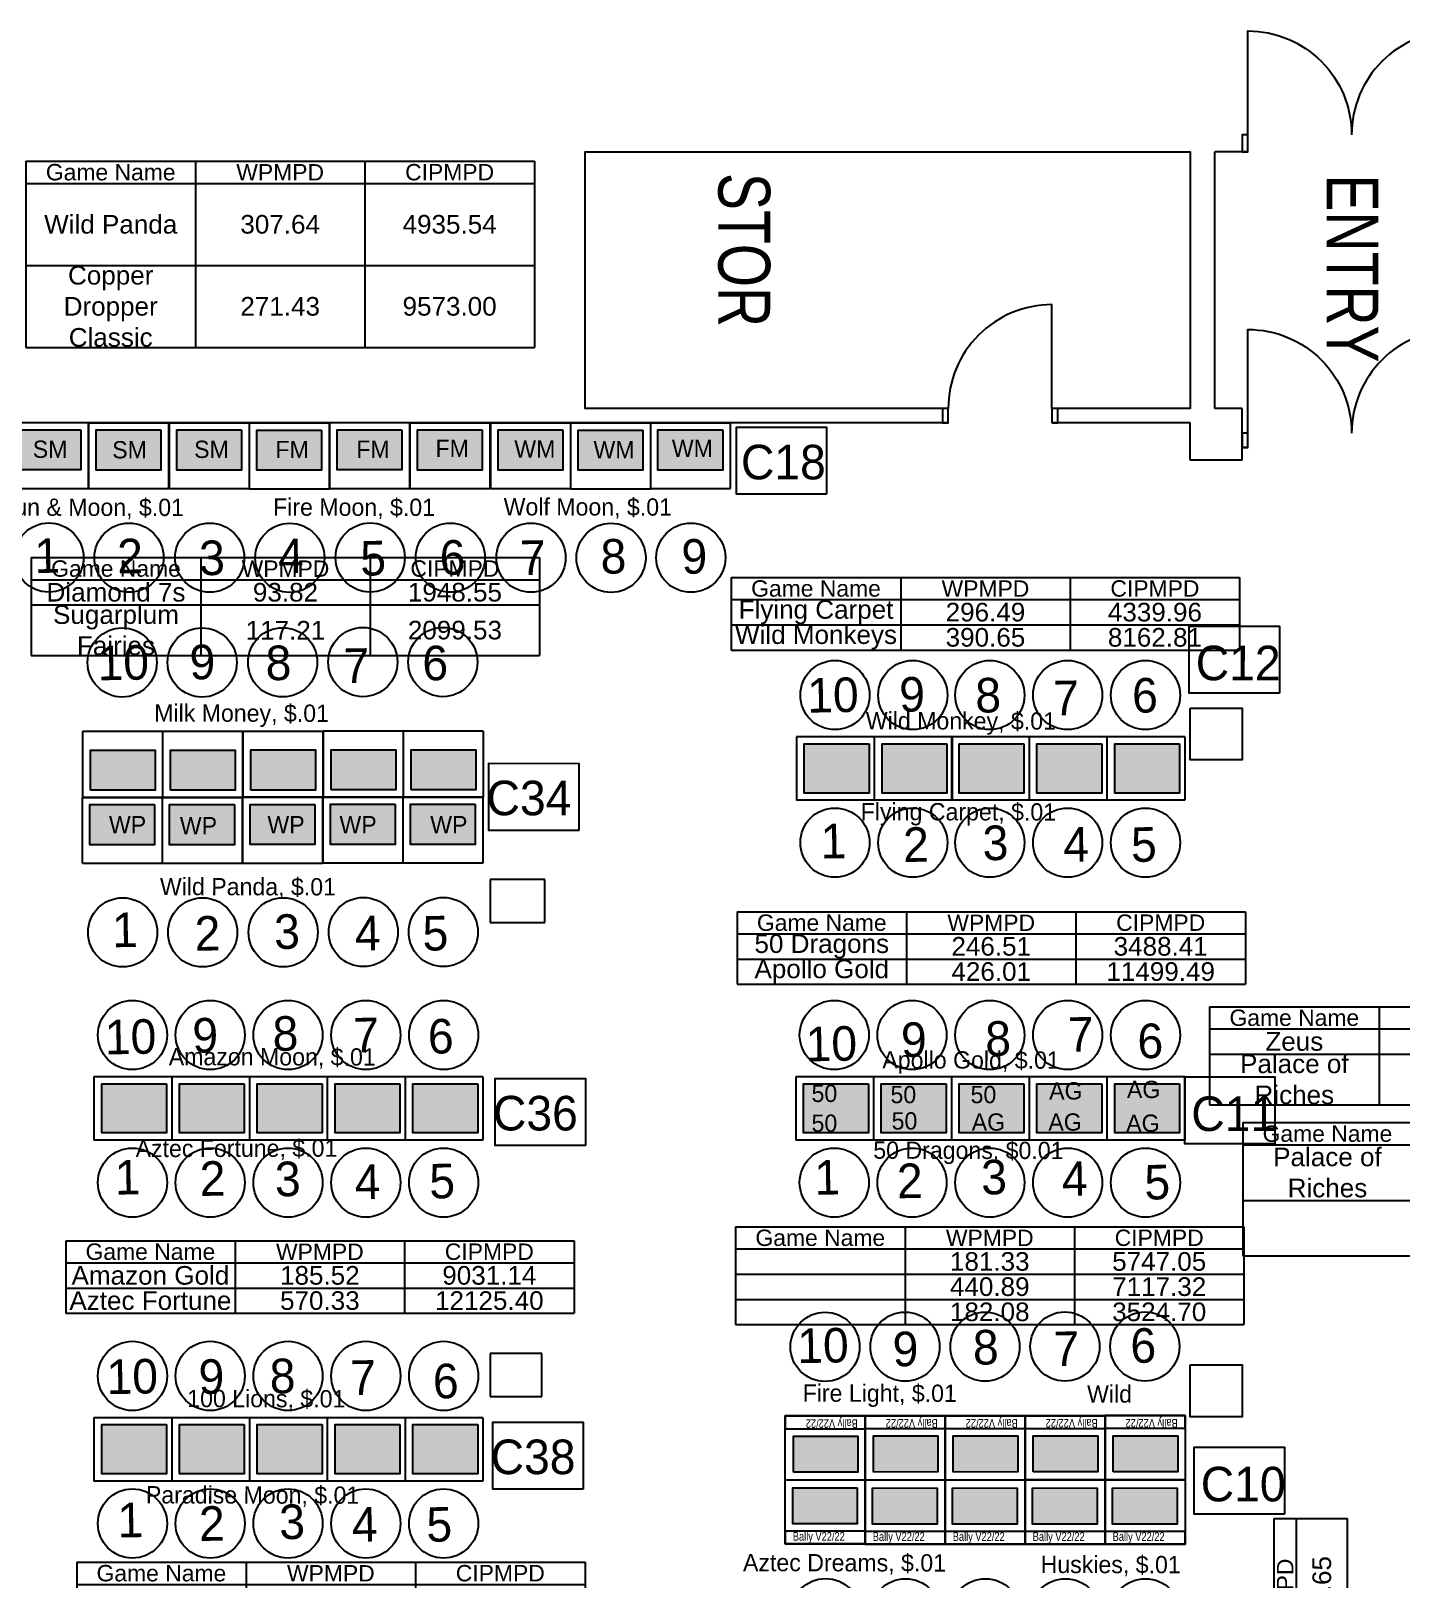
# Model space of a CAD drawing. Header units: inches. Extents: x 3213 to 10275, y -3570 to -435.
# Drawn here: x 9282 to 9758, y -986 to -449 of the extents above; entities that cross this region are included whole.
import ezdxf
from ezdxf.enums import TextEntityAlignment as Align

# ---------------------------------------------------------------- set-up
doc = ezdxf.new("R2010")
doc.units = ezdxf.units.IN
doc.header["$LTSCALE"] = 24
doc.header["$MEASUREMENT"] = 0
doc.linetypes.add('HIDDEN', pattern=[0.375, 0.25, -0.125])
for name, color, linetype in [('00 Bally Slots', 9, 'Continuous'), ('00 Bank', 7, 'Continuous'), ('00 PT Enrollment', 7, 'Continuous'), ('00 Themes', 7, 'Continuous'), ('EXT  INWALL', 3, 'Continuous'), ('F1  CLG', 15, 'HIDDEN'), ('F1  DIM', 4, 'Continuous'), ('F1  DOORS', 1, 'Continuous'), ('F1  WALL', 3, 'Continuous')]:
    doc.layers.add(name, color=color, linetype=linetype)
doc.styles.add('ARCHSTYL', font='HAND.SHX', dxfattribs={"width": 0.8})
doc.styles.add('HAND', font='Hand.shx', dxfattribs={"width": 0.8, "height": 0.5})

# ---------------------------------------------------------------- blocks, each defined once
blk = doc.blocks.new('Bally Slimline')
at = {"linetype": 'ByBlock', "lineweight": -3}
h = blk.add_hatch(color=0, dxfattribs=at)
h.dxf.hatch_style = 1
h.set_gradient(color1=(102, 0, 204), tint=0.32, name='CYLINDER')
h.paths.add_polyline_path([(19.49, 25.05), (2.39, 25.05), (2.39, 2.55), (19.49, 2.55)])
at = {"color": 192, "linetype": 'ByBlock', "lineweight": -3}
blk.add_lwpolyline([(2.39, 25.05), (19.49, 25.05), (19.49, 2.55), (2.39, 2.55)], close=True, dxfattribs=at)
at = {"layer": '00 Bally Slots', "color": 90, "lineweight": -3}
for p, q in [((0, 26.86), (22, 26.86)), ((0, 26.86), (0, -0.14)), ((22, 26.86), (22, -0.14)), ((0, -0.14), (22, -0.14))]:
    blk.add_line(p, q, dxfattribs=at)
at = {"layer": '00 Bally Slots', "color": 90}
for centre in [(-14.51, 13.22), (36.72, 13.22)]:
    blk.add_circle(centre, 12.01, dxfattribs=at)
blk = doc.blocks.new('SDG V22-22')
at = {"linetype": 'ByBlock', "lineweight": -3}
h = blk.add_hatch(color=0, dxfattribs=at)
h.dxf.hatch_style = 1
h.set_gradient(color1=(0, 0, 255), color2=(255, 255, 0), tint=1, name='INVSPHERICAL')
h.paths.add_polyline_path([(12.51, 24.95), (-0.03, 24.95), (0.01, 2.56), (12.51, 2.56)])
at = {"color": 192, "linetype": 'ByBlock', "lineweight": -3}
blk.add_lwpolyline([(-0.03, 24.95), (12.51, 24.95), (12.51, 2.56), (0.01, 2.56)], close=True, dxfattribs=at)
at = {"layer": '00 Bally Slots', "color": 5, "linetype": 'ByBlock', "lineweight": -3}
for points in [[(-2.8, 27.75), (19.5, 27.75), (19.5, 0), (-2.8, 0)], [(19.5, 27.75), (15.1, 27.75), (15.1, 0), (19.5, 0)]]:
    blk.add_lwpolyline(points, close=True, dxfattribs=at)
at = {"layer": '00 Bally Slots', "color": 5}
blk.add_circle((43.49, 13.96), 12.01, dxfattribs=at)
at = {"layer": '00 Bally Slots', "color": 7, "linetype": 'ByBlock', "lineweight": -3, "insert": (15.35, 2.61), "char_height": 3, "attachment_point": 1, "rotation": 90, "style": 'HAND'}
blk.add_mtext('Bally V22/22', dxfattribs=at)
blk = doc.blocks.new('*T355')
at = {"layer": '00 Themes', "linetype": 'ByBlock', "lineweight": -2, "transparency": 16777216}
for p, q in [((0, 0), (176.43, 0)), ((0, 0), (0, -25.19)), ((176.43, 0), (176.43, -25.19)), ((0, -25.19), (176.43, -25.19))]:
    blk.add_line(p, q, dxfattribs=at)
at = {"layer": '00 Themes', "color": 0, "linetype": 'ByBlock', "lineweight": -2, "transparency": 16777216}
for p, q in [((58.81, 0), (58.81, -25.19)), ((117.62, 0), (117.62, -25.19)), ((0, -7.7), (176.43, -7.7)), ((0, -16.44), (176.43, -16.44))]:
    blk.add_line(p, q, dxfattribs=at)
at = {"layer": '00 Themes', "color": 0, "lineweight": -3, "transparency": 16777216, "width": 58.689, "attachment_point": 5}
for s, insert, char_height in [('{\\fArial|b0|i0|c0;Game Name', (29.4, -3.85), 5.6858), ('{\\fArial|b0|i0|c0;WPMPD', (88.21, -3.85), 5.6858), ('{\\fArial|b0|i0|c0;CIPMPD', (147.02, -3.85), 5.6858), ('{\\fArial|b0|i0|c0;Amazon Gold', (29.4, -12.07), 6.467), ('{\\fArial|b0|i0|c0;\\c255;185.52 ', (88.21, -12.07), 6.467), ('{\\fArial|b0|i0|c0;\\c65280;9031.14 ', (147.02, -12.07), 6.467), ('{\\fArial|b0|i0|c0;Aztec Fortune', (29.4, -20.82), 6.467), ('{\\fArial|b0|i0|c0;\\c65280;570.33 ', (88.21, -20.82), 6.467), ('{\\fArial|b0|i0|c0;\\c65280;12125.40 ', (147.02, -20.82), 6.467)]:
    blk.add_mtext(s, dxfattribs=dict(at, insert=insert, char_height=char_height))
blk = doc.blocks.new('*T356')
at = {"layer": '00 Themes', "linetype": 'ByBlock', "lineweight": -2, "transparency": 16777216}
for p, q in [((0, 0), (176.43, 0)), ((0, 0), (0, -25.19)), ((176.43, 0), (176.43, -25.19)), ((0, -25.19), (176.43, -25.19))]:
    blk.add_line(p, q, dxfattribs=at)
at = {"layer": '00 Themes', "color": 0, "linetype": 'ByBlock', "lineweight": -2, "transparency": 16777216}
for p, q in [((58.81, 0), (58.81, -25.19)), ((117.62, 0), (117.62, -25.19)), ((0, -7.7), (176.43, -7.7)), ((0, -16.44), (176.43, -16.44))]:
    blk.add_line(p, q, dxfattribs=at)
at = {"layer": '00 Themes', "color": 0, "lineweight": -3, "transparency": 16777216, "width": 58.689, "attachment_point": 5}
for s, insert, char_height in [('{\\fArial|b0|i0|c0;Game Name', (29.4, -3.85), 5.6858), ('{\\fArial|b0|i0|c0;WPMPD', (88.21, -3.85), 5.6858), ('{\\fArial|b0|i0|c0;CIPMPD', (147.02, -3.85), 5.6858), ('{\\fArial|b0|i0|c0;50 Dragons', (29.4, -12.07), 6.467), ('{\\fArial|b0|i0|c0;\\c52479;246.51 ', (88.21, -12.07), 6.467), ('{\\fArial|b0|i0|c0;\\c255;3488.41 ', (147.02, -12.07), 6.467), ('{\\fArial|b0|i0|c0;Apollo Gold', (29.4, -20.82), 6.467), ('{\\fArial|b0|i0|c0;\\c65280;426.01 ', (88.21, -20.82), 6.467), ('{\\fArial|b0|i0|c0;\\c65280;11499.49 ', (147.02, -20.82), 6.467)]:
    blk.add_mtext(s, dxfattribs=dict(at, insert=insert, char_height=char_height))
blk = doc.blocks.new('*T357')
at = {"layer": '00 Themes', "linetype": 'ByBlock', "lineweight": -2, "transparency": 16777216}
for p, q in [((0, 0), (176.43, 0)), ((0, 0), (0, -42.64)), ((176.43, 0), (176.43, -42.64)), ((0, -42.64), (176.43, -42.64))]:
    blk.add_line(p, q, dxfattribs=at)
at = {"layer": '00 Themes', "color": 0, "linetype": 'ByBlock', "lineweight": -2, "transparency": 16777216}
for p, q in [((58.81, 0), (58.81, -42.64)), ((117.62, 0), (117.62, -42.64)), ((0, -7.7), (176.43, -7.7)), ((0, -25.17), (176.43, -25.17))]:
    blk.add_line(p, q, dxfattribs=at)
at = {"layer": '00 Themes', "color": 0, "lineweight": -3, "transparency": 16777216, "width": 58.689, "attachment_point": 5}
for s, insert, char_height in [('{\\fArial|b0|i0|c0;Game Name', (29.4, -3.85), 5.6858), ('{\\fArial|b0|i0|c0;WPMPD', (88.21, -3.85), 5.6858), ('{\\fArial|b0|i0|c0;CIPMPD', (147.02, -3.85), 5.6858), ('{\\fArial|b0|i0|c0;100 Lions', (29.4, -16.44), 6.467), ('{\\fArial|b0|i0|c0;\\c65280;402.55 ', (88.21, -16.44), 6.467), ('{\\fArial|b0|i0|c0;\\c65280;6966.79 ', (147.02, -16.44), 6.467), ('{\\fArial|b0|i0|c0;Paradise Moon', (29.4, -33.91), 6.467), ('{\\fArial|b0|i0|c0;\\c65280;316.56 ', (88.21, -33.91), 6.467), ('{\\fArial|b0|i0|c0;\\c65280;8242.30 ', (147.02, -33.91), 6.467)]:
    blk.add_mtext(s, dxfattribs=dict(at, insert=insert, char_height=char_height))
blk = doc.blocks.new('*T358')
at = {"layer": '00 Themes', "linetype": 'ByBlock', "lineweight": -2, "transparency": 16777216}
for p, q in [((0, 0), (176.43, 0)), ((0, 0), (0, -33.93)), ((176.43, 0), (176.43, -33.93)), ((0, -33.93), (176.43, -33.93))]:
    blk.add_line(p, q, dxfattribs=at)
at = {"layer": '00 Themes', "color": 0, "linetype": 'ByBlock', "lineweight": -2, "transparency": 16777216}
for p, q in [((58.81, 0), (58.81, -33.93)), ((117.62, 0), (117.62, -33.93)), ((0, -7.7), (176.43, -7.7)), ((0, -16.44), (176.43, -16.44)), ((0, -25.19), (176.43, -25.19))]:
    blk.add_line(p, q, dxfattribs=at)
at = {"layer": '00 Themes', "color": 0, "lineweight": -3, "transparency": 16777216, "width": 58.689, "attachment_point": 5}
for s, insert, char_height in [('{\\fArial|b0|i0|c0;Game Name', (29.4, -3.85), 5.6858), ('{\\fArial|b0|i0|c0;WPMPD', (88.21, -3.85), 5.6858), ('{\\fArial|b0|i0|c0;CIPMPD', (147.02, -3.85), 5.6858), ('{\\fArial|b0|i0|c0;\\c255;181.33 ', (88.21, -12.07), 6.467), ('{\\fArial|b0|i0|c0;\\c52479;5747.05 ', (147.02, -12.07), 6.467), ('{\\fArial|b0|i0|c0;', (29.4, -12.07), 6.467), ('{\\fArial|b0|i0|c0;', (29.4, -20.82), 6.467), ('{\\fArial|b0|i0|c0;\\c65280;440.89 ', (88.21, -20.82), 6.467), ('{\\fArial|b0|i0|c0;\\c65280;7117.32 ', (147.02, -20.82), 6.467), ('{\\fArial|b0|i0|c0;\\c255;182.08 ', (88.21, -29.56), 6.467), ('{\\fArial|b0|i0|c0;\\c255;3524.70 ', (147.02, -29.56), 6.467), ('{\\fArial|b0|i0|c0;', (29.4, -29.56), 6.467)]:
    blk.add_mtext(s, dxfattribs=dict(at, insert=insert, char_height=char_height))
blk = doc.blocks.new('*T359')
at = {"layer": '00 Themes', "linetype": 'ByBlock', "lineweight": -2, "transparency": 16777216}
for p, q in [((0, 0), (176.43, 0)), ((0, 0), (0, -25.19)), ((176.43, 0), (176.43, -25.19)), ((0, -25.19), (176.43, -25.19))]:
    blk.add_line(p, q, dxfattribs=at)
at = {"layer": '00 Themes', "color": 0, "linetype": 'ByBlock', "lineweight": -2, "transparency": 16777216}
for p, q in [((58.81, 0), (58.81, -25.19)), ((117.62, 0), (117.62, -25.19)), ((0, -7.7), (176.43, -7.7)), ((0, -16.44), (176.43, -16.44))]:
    blk.add_line(p, q, dxfattribs=at)
at = {"layer": '00 Themes', "color": 0, "lineweight": -3, "transparency": 16777216, "width": 58.689, "attachment_point": 5}
for s, insert, char_height in [('{\\fArial|b0|i0|c0;Game Name', (29.4, -3.85), 5.6858), ('{\\fArial|b0|i0|c0;WPMPD', (88.21, -3.85), 5.6858), ('{\\fArial|b0|i0|c0;CIPMPD', (147.02, -3.85), 5.6858), ('{\\fArial|b0|i0|c0;Flying Carpet', (29.4, -12.07), 6.467), ('{\\fArial|b0|i0|c0;\\c52479;296.49 ', (88.21, -12.07), 6.467), ('{\\fArial|b0|i0|c0;\\c255;4339.96 ', (147.02, -12.07), 6.467), ('{\\fArial|b0|i0|c0;Wild Monkeys', (29.4, -20.82), 6.467), ('{\\fArial|b0|i0|c0;\\c65280;390.65 ', (88.21, -20.82), 6.467), ('{\\fArial|b0|i0|c0;\\c65280;8162.81 ', (147.02, -20.82), 6.467)]:
    blk.add_mtext(s, dxfattribs=dict(at, insert=insert, char_height=char_height))
blk = doc.blocks.new('*T360')
at = {"layer": '00 Themes', "linetype": 'ByBlock', "lineweight": -2, "transparency": 16777216}
for p, q in [((0, 0), (0, 176.43)), ((0, 176.43), (25.4, 176.43)), ((25.4, 0), (25.4, 176.43)), ((0, 0), (25.4, 0))]:
    blk.add_line(p, q, dxfattribs=at)
at = {"layer": '00 Themes', "color": 0, "linetype": 'ByBlock', "lineweight": -2, "transparency": 16777216}
for p, q in [((7.7, 0), (7.7, 176.43)), ((0, 117.62), (25.4, 117.62)), ((0, 58.81), (25.4, 58.81))]:
    blk.add_line(p, q, dxfattribs=at)
at = {"layer": '00 Themes', "color": 0, "lineweight": -3, "transparency": 16777216, "width": 58.689, "attachment_point": 5, "rotation": 90}
for s, insert, char_height in [('{\\fArial|b0|i0|c0;CIPMPD', (3.85, 147.02), 5.6858), ('{\\fArial|b0|i0|c0;\\c255;5228.65 ', (16.55, 147.02), 6.467), ('{\\fArial|b0|i0|c0;WPMPD', (3.85, 88.21), 5.6858), ('{\\fArial|b0|i0|c0;\\c65280;310.97 ', (16.55, 88.21), 6.467), ('{\\fArial|b0|i0|c0;Game Name', (3.85, 29.4), 5.6858), ('{\\fArial|b0|i0|c0;Grand Monarch', (16.55, 29.4), 6.467)]:
    blk.add_mtext(s, dxfattribs=dict(at, insert=insert, char_height=char_height))
blk = doc.blocks.new('*T377')
at = {"layer": '00 Themes', "linetype": 'ByBlock', "lineweight": -2, "transparency": 16777216}
for p, q in [((0, 0), (176.43, 0)), ((0, 0), (0, -64.65)), ((176.43, 0), (176.43, -64.65)), ((0, -64.65), (176.43, -64.65))]:
    blk.add_line(p, q, dxfattribs=at)
at = {"layer": '00 Themes', "color": 0, "linetype": 'ByBlock', "lineweight": -2, "transparency": 16777216}
for p, q in [((58.81, 0), (58.81, -64.65)), ((117.62, 0), (117.62, -64.65)), ((0, -7.7), (176.43, -7.7)), ((0, -36.18), (176.43, -36.18))]:
    blk.add_line(p, q, dxfattribs=at)
at = {"layer": '00 Themes', "color": 0, "lineweight": -3, "transparency": 16777216, "width": 58.689, "attachment_point": 5}
for s, insert, char_height in [('{\\fArial|b0|i0|c0;Game Name', (29.4, -3.85), 5.6858), ('{\\fArial|b0|i0|c0;WPMPD', (88.21, -3.85), 5.6858), ('{\\fArial|b0|i0|c0;CIPMPD', (147.02, -3.85), 5.6858), ('{\\fArial|b0|i0|c0;Wild Panda', (29.4, -21.94), 6.467), ('{\\fArial|b0|i0|c0;\\c65280;307.64 ', (88.21, -21.94), 6.467), ('{\\fArial|b0|i0|c0;\\c255;4935.54 ', (147.02, -21.94), 6.467), ('{\\fArial|b0|i0|c0;Copper Dropper Classic', (29.4, -50.41), 6.467), ('{\\fArial|b0|i0|c0;\\c52479;271.43 ', (88.21, -50.41), 6.467), ('{\\fArial|b0|i0|c0;\\c65280;9573.00 ', (147.02, -50.41), 6.467)]:
    blk.add_mtext(s, dxfattribs=dict(at, insert=insert, char_height=char_height))
blk = doc.blocks.new('SDG M-9000')
at = {"linetype": 'ByBlock', "lineweight": -3}
h = blk.add_hatch(color=0, dxfattribs=at)
h.dxf.hatch_style = 1
h.set_gradient(color1=(102, 0, 204), tint=0.32, name='CYLINDER')
h.paths.add_polyline_path([(16.43, 24.99), (2.51, 24.99), (2.51, 2.52), (16.43, 2.52)])
at = {"color": 192, "linetype": 'ByBlock', "lineweight": -3}
blk.add_lwpolyline([(2.51, 24.99), (16.43, 24.99), (16.43, 2.52), (2.51, 2.52)], close=True, dxfattribs=at)
at = {"layer": '00 Bally Slots', "color": 192, "ltscale": 25}
for p, q in [((22.86, 27.75), (0, 27.75)), ((0, 0), (0, 27.75)), ((22.86, 0), (22.86, 27.75)), ((22.86, 0), (0, 0))]:
    blk.add_line(p, q, dxfattribs=at)
at = {"layer": '00 Bally Slots', "color": 192}
blk.add_circle((46.85, 13.96), 12.01, dxfattribs=at)
blk = doc.blocks.new('*T432')
at = {"layer": '00 Themes', "linetype": 'ByBlock', "lineweight": -2, "transparency": 16777216}
for p, q in [((0, 0), (176.43, 0)), ((0, 0), (0, -34.03)), ((176.43, 0), (176.43, -34.03)), ((0, -34.03), (176.43, -34.03))]:
    blk.add_line(p, q, dxfattribs=at)
at = {"layer": '00 Themes', "color": 0, "linetype": 'ByBlock', "lineweight": -2, "transparency": 16777216}
for p, q in [((58.81, 0), (58.81, -34.03)), ((117.62, 0), (117.62, -34.03)), ((0, -7.7), (176.43, -7.7)), ((0, -16.44), (176.43, -16.44))]:
    blk.add_line(p, q, dxfattribs=at)
at = {"layer": '00 Themes', "color": 0, "lineweight": -3, "transparency": 16777216, "width": 58.689, "attachment_point": 5}
for s, insert, char_height in [('{\\fArial|b0|i0|c0;Game Name', (29.4, -3.85), 5.6858), ('{\\fArial|b0|i0|c0;WPMPD', (88.21, -3.85), 5.6858), ('{\\fArial|b0|i0|c0;CIPMPD', (147.02, -3.85), 5.6858), ('{\\fArial|b0|i0|c0;Diamond 7s', (29.4, -12.07), 6.467), ('{\\fArial|b0|i0|c0;\\c255;93.82 ', (88.21, -12.07), 6.467), ('{\\fArial|b0|i0|c0;\\c255;1948.55 ', (147.02, -12.07), 6.467), ('{\\fArial|b0|i0|c0;Sugarplum Fairies', (29.4, -25.23), 6.467), ('{\\fArial|b0|i0|c0;\\c255;117.21 ', (88.21, -25.23), 6.467), ('{\\fArial|b0|i0|c0;\\c255;2099.53 ', (147.02, -25.23), 6.467)]:
    blk.add_mtext(s, dxfattribs=dict(at, insert=insert, char_height=char_height))
blk = doc.blocks.new('*T456')
at = {"layer": '00 Themes', "linetype": 'ByBlock', "lineweight": -2, "transparency": 16777216}
for p, q in [((0, 0), (176.43, 0)), ((0, 0), (0, -46.23)), ((176.43, 0), (176.43, -46.23)), ((0, -46.23), (176.43, -46.23))]:
    blk.add_line(p, q, dxfattribs=at)
at = {"layer": '00 Themes', "color": 0, "linetype": 'ByBlock', "lineweight": -2, "transparency": 16777216}
for p, q in [((58.81, 0), (58.81, -46.23)), ((117.62, 0), (117.62, -46.23)), ((0, -7.7), (176.43, -7.7)), ((0, -26.97), (176.43, -26.97))]:
    blk.add_line(p, q, dxfattribs=at)
at = {"layer": '00 Themes', "color": 0, "lineweight": -3, "transparency": 16777216, "width": 58.689, "attachment_point": 5}
for s, insert, char_height in [('{\\fArial|b0|i0|c0;Game Name', (29.4, -3.85), 5.6858), ('{\\fArial|b0|i0|c0;WPMPD', (88.21, -3.85), 5.6858), ('{\\fArial|b0|i0|c0;CIPMPD', (147.02, -3.85), 5.6858), ('{\\fArial|b0|i0|c0;Palace of Riches', (29.4, -17.33), 6.467), ('{\\fArial|b0|i0|c0;\\c65280;360.20 ', (88.21, -17.33), 6.467), ('{\\fArial|b0|i0|c0;\\c255;4486.99 ', (147.02, -17.33), 6.467), ('{\\fArial|b0|i0|c0;', (29.4, -36.6), 6.467), ('{\\fArial|b0|i0|c0;\\c255;192.18 ', (88.21, -36.6), 6.467), ('{\\fArial|b0|i0|c0;\\c255;3866.98 ', (147.02, -36.6), 6.467)]:
    blk.add_mtext(s, dxfattribs=dict(at, insert=insert, char_height=char_height))
blk = doc.blocks.new('*T472')
at = {"layer": '00 Themes', "linetype": 'ByBlock', "lineweight": -2, "transparency": 16777216}
for p, q in [((0, 0), (176.43, 0)), ((0, 0), (0, -34.03)), ((176.43, 0), (176.43, -34.03)), ((0, -34.03), (176.43, -34.03))]:
    blk.add_line(p, q, dxfattribs=at)
at = {"layer": '00 Themes', "color": 0, "linetype": 'ByBlock', "lineweight": -2, "transparency": 16777216}
for p, q in [((58.81, 0), (58.81, -34.03)), ((117.62, 0), (117.62, -34.03)), ((0, -7.7), (176.43, -7.7)), ((0, -16.44), (176.43, -16.44))]:
    blk.add_line(p, q, dxfattribs=at)
at = {"layer": '00 Themes', "color": 0, "lineweight": -3, "transparency": 16777216, "width": 58.689, "attachment_point": 5}
for s, insert, char_height in [('{\\fArial|b0|i0|c0;Game Name', (29.4, -3.85), 5.6858), ('{\\fArial|b0|i0|c0;WPMPD', (88.21, -3.85), 5.6858), ('{\\fArial|b0|i0|c0;CIPMPD', (147.02, -3.85), 5.6858), ('{\\fArial|b0|i0|c0;Zeus', (29.4, -12.07), 6.467), ('{\\fArial|b0|i0|c0;\\c65280;422.00 ', (88.21, -12.07), 6.467), ('{\\fArial|b0|i0|c0;\\c52479;5847.36 ', (147.02, -12.07), 6.467), ('{\\fArial|b0|i0|c0;Palace of Riches', (29.4, -25.23), 6.467), ('{\\fArial|b0|i0|c0;\\c255;169.01 ', (88.21, -25.23), 6.467), ('{\\fArial|b0|i0|c0;\\c255;4323.03 ', (147.02, -25.23), 6.467)]:
    blk.add_mtext(s, dxfattribs=dict(at, insert=insert, char_height=char_height))
blk = doc.blocks.new('Bally V22')
at = {"linetype": 'ByBlock', "lineweight": -3}
h = blk.add_hatch(color=0, dxfattribs=at)
h.dxf.hatch_style = 1
h.set_gradient(color1=(255, 63, 0), tint=0.32)
h.paths.add_polyline_path([(16.43, 24.99), (2.51, 24.99), (2.51, 2.52), (16.43, 2.52)])
at = {"color": 192, "linetype": 'ByBlock', "lineweight": -3}
blk.add_lwpolyline([(2.51, 24.99), (16.43, 24.99), (16.43, 2.52), (2.51, 2.52)], close=True, dxfattribs=at)
at = {"layer": '00 Bally Slots', "color": 192, "ltscale": 25}
for p, q in [((22.86, 27.75), (0, 27.75)), ((0, 0), (0, 27.75)), ((22.86, 0), (22.86, 27.75)), ((22.86, 0), (0, 0))]:
    blk.add_line(p, q, dxfattribs=at)
at = {"layer": '00 Bally Slots', "color": 192}
blk.add_circle((46.85, 13.96), 12.01, dxfattribs=at)

msp = doc.modelspace()

# ---------------------------------------------------------------- linework, layer by layer
at = {"layer": '00 Bank'}
for points in [[(9558.26, -609.39), (9526.94, -609.37), (9526.95, -586.09), (9558.26, -586.1)], [(9715.4, -678.46), (9684.09, -678.44), (9684.1, -655.16), (9715.4, -655.18)], [(9472.31, -726.1), (9441, -726.08), (9441.01, -702.8), (9472.31, -702.82)], [(9474.54, -835.51), (9443.23, -835.49), (9443.24, -812.21), (9474.54, -812.23)], [(9713.87, -834.92), (9682.55, -834.9), (9682.56, -811.62), (9713.87, -811.64)], [(9473.73, -954.79), (9442.42, -954.78), (9442.43, -931.49), (9473.73, -931.51)], [(9717.15, -963.46), (9685.84, -963.44), (9685.85, -940.16), (9717.15, -940.17)]]:
    msp.add_lwpolyline(points, close=True, dxfattribs=at)
at = {"layer": 'EXT  INWALL', "linetype": 'ByBlock', "lineweight": -3}
for p, q in [((9441.48, -743.11), (9441.48, -758.11)), ((9460.48, -743.11), (9441.48, -743.11)), ((9460.48, -758.11), (9460.48, -743.11)), ((9441.48, -758.11), (9460.48, -758.11)), ((9441.48, -907.61), (9441.48, -922.61)), ((9459.48, -907.61), (9441.48, -907.61)), ((9459.48, -922.61), (9459.48, -907.61)), ((9441.48, -922.61), (9459.48, -922.61))]:
    msp.add_line(p, q, dxfattribs=at)
at = {"layer": 'F1  CLG'}
msp.add_lwpolyline([(9704.48, -593.23), (9702.48, -593.23)], dxfattribs=at)
at = {"layer": 'F1  DOORS'}
for points in [[(9704.48, -484.61), (9704.48, -448.61, -0.414214), (9740.48, -484.61, 0)], [(9776.48, -484.61), (9776.48, -448.61, 0.414214), (9740.48, -484.61, 0)], [(9636.48, -579.61), (9636.48, -543.61, 0.414214), (9600.48, -579.61, 0)], [(9704.48, -588.23), (9704.48, -552.23, -0.414214), (9740.48, -588.23, 0)], [(9776.48, -588.23), (9776.48, -552.23, 0.414214), (9740.48, -588.23, 0)]]:
    msp.add_lwpolyline(points, format="xyb", dxfattribs=at)
for points in [[(9702.48, -490.61), (9704.48, -490.61), (9704.48, -484.61), (9702.48, -484.61)], [(9598.48, -584.61), (9600.48, -584.61), (9600.48, -579.61), (9598.48, -579.61)], [(9636.48, -584.61), (9638.48, -584.61), (9638.48, -579.61), (9636.48, -579.61)], [(9702.48, -593.23), (9704.48, -593.23), (9704.48, -588.23), (9702.48, -588.23)]]:
    msp.add_lwpolyline(points, close=True, dxfattribs=at)
at = {"layer": 'F1  WALL'}
for points in [[(9600.48, -579.61), (9474.48, -579.61), (9474.48, -490.61), (9684.48, -490.61), (9684.48, -579.61), (9636.48, -579.61)], [(9600.48, -579.61), (9474.48, -579.61), (9474.48, -490.61), (9684.48, -490.61), (9684.48, -579.61), (9636.48, -579.61)], [(9692.98, -579.61), (9692.98, -490.61)], [(9704.48, -490.61), (9692.98, -490.61)], [(9702.48, -579.61), (9692.98, -579.61)], [(9702.48, -597.61), (9702.48, -579.61)], [(9452.48, -584.61), (9214.48, -584.61)], [(9447.48, -584.61), (9250.48, -584.61)], [(9600.48, -584.61), (9452.48, -584.61)], [(9600.48, -584.61), (9452.48, -584.61)], [(9684.48, -584.61), (9636.48, -584.61)], [(9684.48, -597.61), (9684.48, -584.61)], [(9702.48, -597.61), (9684.48, -597.61)]]:
    msp.add_lwpolyline(points, dxfattribs=at)
for points in [[(9684.48, -683.61), (9702.48, -683.61), (9702.48, -701.61), (9684.48, -701.61)], [(9684.48, -911.61), (9702.48, -911.61), (9702.48, -929.61), (9684.48, -929.61)]]:
    msp.add_lwpolyline(points, close=True, dxfattribs=at)

# ---------------------------------------------------------------- block references
for name, p in [('*T377', (9280.41, -493.82)), ('*T432', (9282.25, -631.39)), ('*T359', (9525.19, -638.3)), ('*T356', (9527.19, -754.3)), ('*T472', (9691.19, -787.3)), ('*T456', (9702.69, -827.53)), ('*T358', (9526.68, -863.67)), ('*T355', (9294.19, -868.5)), ('*T360', (9713.6, -1141.31)), ('*T357', (9298, -980.09))]:
    msp.add_blockref(name, p)
at = {"layer": '00 Bally Slots', "color": 20}
for p, rotation in [((9327.75, -714.64), 90), ((9355.5, -714.64), 90), ((9383.45, -714.61), 90), ((9411.29, -714.52), 90), ((9439.04, -714.52), 90), ((9355.7, -714.61), 270), ((9383.54, -714.52), 270), ((9411.29, -714.52), 270), ((9300, -714.64), 270), ((9327.75, -714.64), 270)]:
    msp.add_blockref('SDG M-9000', p, dxfattribs=dict(at, rotation=rotation))
at = {"layer": '00 Bally Slots', "color": 192, "lineweight": -3, "rotation": 270}
for p in [(9547.95, -693.62), (9574.95, -693.62), (9601.7, -693.62), (9628.7, -693.62), (9655.7, -693.62), (9304.13, -811.62), (9331.13, -811.62), (9358.13, -811.62), (9385.13, -811.62), (9412.13, -811.62), (9547.7, -811.62), (9574.7, -811.62), (9601.7, -811.62), (9628.7, -811.62), (9655.7, -811.62), (9304.13, -929.94), (9331.13, -929.94), (9358.13, -929.94), (9385.13, -929.94), (9412.13, -929.94)]:
    msp.add_blockref('Bally Slimline', p, dxfattribs=at)
at = {"layer": '00 Bally Slots', "color": 0, "linetype": 'ByBlock', "lineweight": -3}
for p, rotation in [((9571.69, -948.84), 90), ((9599.44, -948.78), 90), ((9627.19, -948.78), 90), ((9654.94, -948.73), 90), ((9682.69, -948.7), 90), ((9543.94, -954.27), 270), ((9571.69, -954.33), 270), ((9599.44, -954.33), 270), ((9627.19, -954.33), 270), ((9654.94, -954.33), 270)]:
    msp.add_blockref('SDG V22-22', p, dxfattribs=dict(at, rotation=rotation))
at = {"layer": '00 Themes', "color": 10, "lineweight": -3, "transparency": 33554661, "rotation": 270}
for p in [(9274.41, -584.54), (9302.21, -584.59), (9330.21, -584.59), (9358.01, -584.64), (9385.91, -584.54), (9413.71, -584.59), (9441.71, -584.59), (9469.51, -584.64), (9497.21, -584.59)]:
    msp.add_blockref('Bally V22', p, dxfattribs=at)

# ---------------------------------------------------------------- texts
at = {"layer": '00 Bank'}
for s, p in [('C18', (9528.54, -604.24)), ('C12', (9686.37, -673.97)), ('C34', (9440.25, -720.83)), ('C36', (9442.48, -830.23)), ('C11', (9684.84, -830.43)), ('C38', (9441.67, -949.52)), ('C10', (9688.12, -958.97))]:
    msp.add_text(s, height=12, rotation=359.9752, dxfattribs=at).set_placement(p)
at = {"layer": '00 PT Enrollment', "style": 'ARCHSTYL'}
for s, p in [('1', (9287.89, -636.7)), ('2', (9316.64, -636.85)), ('3', (9345.06, -637.47)), ('4', (9372.43, -636.82)), ('5', (9400.99, -637.6)), ('6', (9428.54, -637.34)), ('7', (9456.42, -637.41)), ('8', (9484.39, -636.94)), ('9', (9512.47, -636.98)), ('10', (9314.27, -673.86)), ('9', (9341.73, -673.63)), ('8', (9368.13, -673.93)), ('7', (9395.19, -674.89)), ('6', (9422.54, -673.98)), ('10', (9560.57, -685.08)), ('9', (9588.03, -684.86)), ('8', (9614.43, -685.15)), ('7', (9641.5, -686.11)), ('6', (9668.85, -685.2)), ('1', (9560.74, -735.79)), ('2', (9589.39, -737)), ('3', (9616.98, -736.4)), ('4', (9644.97, -736.95)), ('5', (9668.48, -736.97)), ('1', (9314.86, -766.59)), ('2', (9343.5, -767.8)), ('3', (9371.1, -767.2)), ('4', (9399.09, -767.74)), ('5', (9422.6, -767.77)), ('10', (9316.8, -803.7)), ('9', (9342.71, -803.18)), ('8', (9370.55, -802.57)), ('7', (9398.54, -803.12)), ('6', (9424.45, -803.54)), ('10', (9560.01, -806.12)), ('9', (9588.65, -804.71)), ('8', (9617.88, -804.31)), ('7', (9646.53, -802.9)), ('6', (9670.71, -805.15)), ('1', (9315.78, -852.45)), ('2', (9345.26, -852.91)), ('3', (9371.36, -853.05)), ('4', (9399.04, -854.07)), ('5', (9424.95, -853.79)), ('1', (9558.6, -852.5)), ('2', (9587.24, -853.71)), ('3', (9616.48, -852.4)), ('4', (9644.47, -852.95)), ('5', (9673.12, -854.16)), ('10', (9557.11, -910.86)), ('9', (9585.75, -912.07)), ('8', (9613.59, -911.47)), ('7', (9641.58, -912.01)), ('6', (9668.27, -910.87)), ('10', (9317.39, -921.62)), ('9', (9344.86, -921.65)), ('8', (9369.55, -921.44)), ('7', (9397.54, -921.99)), ('6', (9426.19, -923.2)), ('1', (9316.73, -971.45)), ('2', (9345.02, -972.66)), ('3', (9372.86, -972.05)), ('4', (9398.04, -972.94)), ('5', (9423.94, -972.97))]:
    msp.add_text(s, height=12, rotation=1, dxfattribs=at).set_placement(p, align=Align.CENTER)
at = {"layer": '00 Themes', "linetype": 'HIDDEN'}
for s, p in [('SM', (9282.76, -596.78)), ('SM', (9310.34, -596.97)), ('SM', (9338.76, -596.82)), ('FM', (9366.96, -596.89)), ('FM', (9395.04, -596.78)), ('FM', (9422.54, -596.51)), ('WM', (9449.88, -596.7)), ('WM', (9477.36, -596.98)), ('WM', (9504.56, -596.5)), ('WP', (9309.2, -727.1)), ('WP', (9333.8, -727.43)), ('WP', (9364.2, -727.1)), ('WP', (9389.2, -727.1)), ('WP', (9420.7, -727.1)), ('50', (9553.04, -820.36)), ('50', (9580.43, -820.78)), ('50', (9608.23, -820.78)), ('AG', (9635.5, -819.5)), ('AG', (9662.5, -819)), ('50', (9553.04, -830.71)), ('50', (9580.83, -829.92)), ('AG', (9608.63, -830.31)), ('AG', (9635.23, -830.31)), ('AG', (9662.23, -830.71))]:
    msp.add_text(s, height=6, dxfattribs=at).set_placement(p)
for s, rotation, p in [('Sun & Moon, $.01', 359.8982, (9271, -616.87)), ('Fire Moon, $.01', 359.8982, (9366.17, -616.85)), ('Wolf Moon, $.01', 359.8982, (9446.17, -616.75)), ('Milk Money, $.01', 359.8982, (9324.9, -688.32)), ('Wild Monkey, $.01', 359.8982, (9571.86, -691)), ('Flying Carpet, $.01', 359.8982, (9570.11, -722.56)), ('Wild Panda, $.01', 359.8982, (9326.88, -748.56)), ('Amazon Moon, $.01', 359.8982, (9329.96, -807.6)), ('Apollo Gold, $.01', 359.8982, (9577.62, -808.71)), ('Aztec Fortune, $.01', 0.125, (9318.45, -839.5)), ('50 Dragons, $0.01', 359.8982, (9574.47, -840.06)), ('Fire Light, $.01', 359.8982, (9549.94, -924.37)), ('Wild ', 359.8982, (9648.65, -924.67)), ('100 Lions, $.01', 359.8982, (9336.37, -926.26)), ('Paradise Moon, $.01', 359.8982, (9322.03, -959.69)), ('Aztec Dreams, $.01', 359.8982, (9529.25, -983.2)), ('Huskies, $.01', 359.8982, (9632.54, -983.84))]:
    msp.add_text(s, height=6, rotation=rotation, dxfattribs=at).set_placement(p)
at = {"layer": 'F1  DIM', "char_height": 18, "width": 82.6875, "attachment_point": 1, "rotation": 270, "style": 'HAND'}
for s, insert in [('{\\Fhand.shx;STOR}', (9538.69, -497.89)), ('{\\Fhand.shx;ENTRY}', (9749.77, -498.44))]:
    msp.add_mtext(s, dxfattribs=dict(at, insert=insert))

doc.saveas('drawing.dxf')
